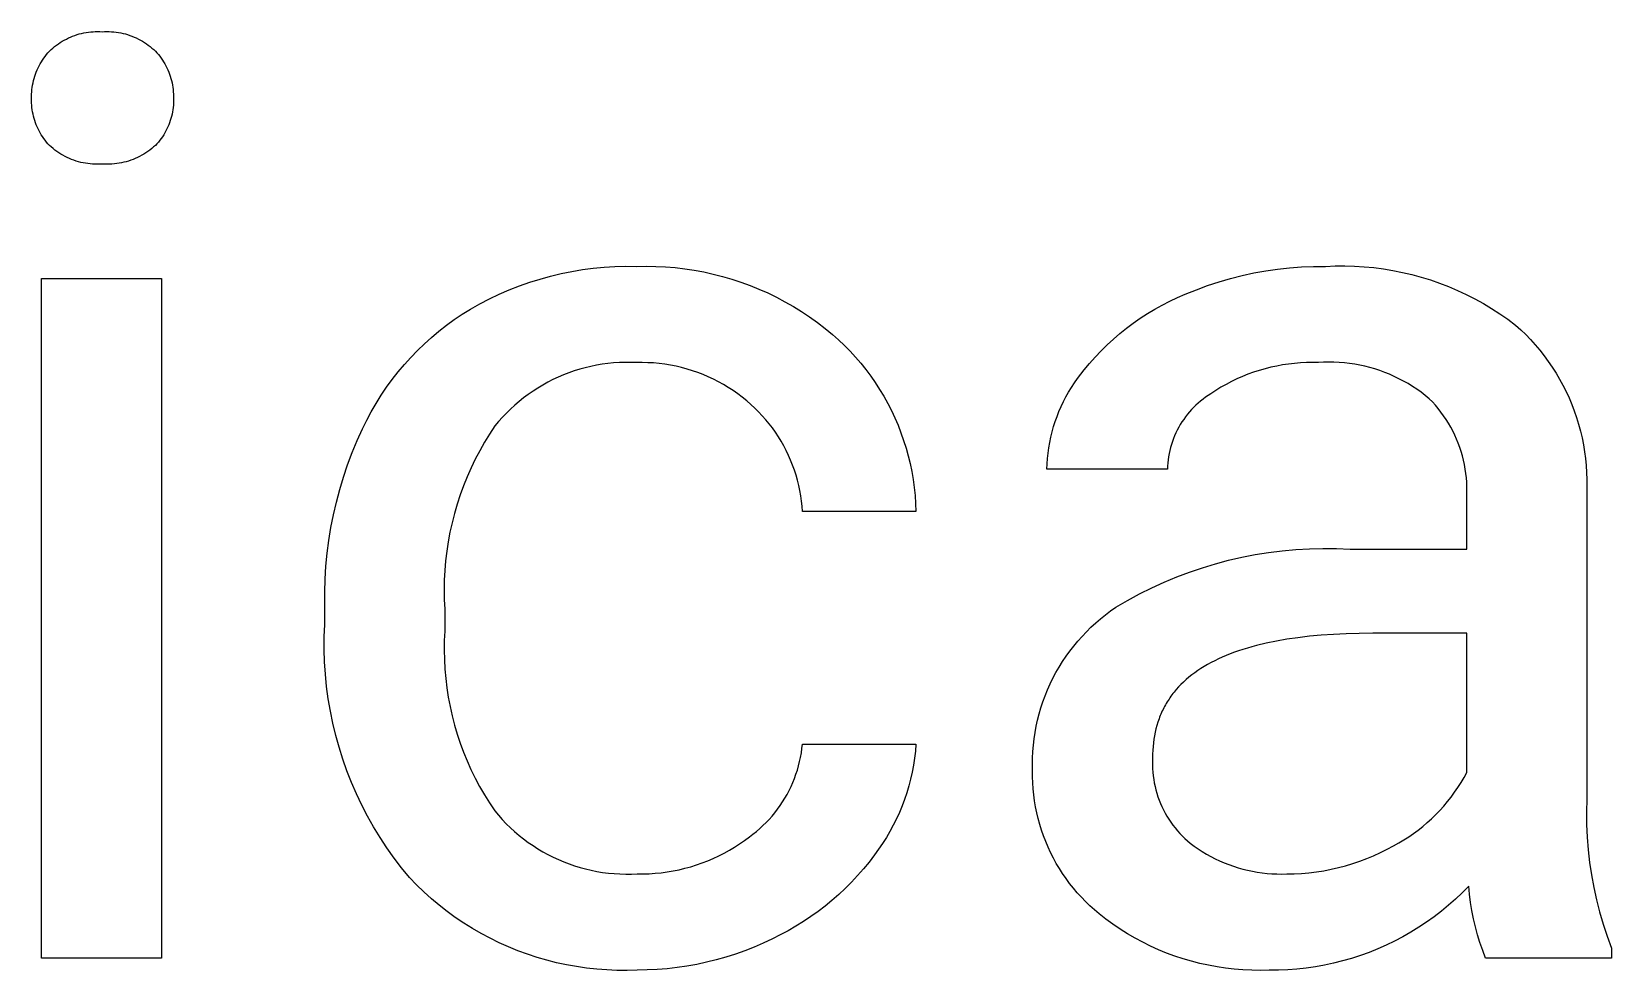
# Model space of a CAD drawing. Header units: millimetres. Extents: x -1246 to 2331, y -493 to 2006.
# Drawn here: x 1200.4 to 1235.66, y -336.1 to -315.14 of the extents above; entities that cross this region are included whole.
import ezdxf

# ---------------------------------------------------------------- set-up
doc = ezdxf.new("R2010")
doc.units = ezdxf.units.MM
doc.header["$MEASUREMENT"] = 0
doc.layers.add('Domyslna', color=7, linetype='Continuous', true_color=0x000000)

msp = doc.modelspace()

# ---------------------------------------------------------------- linework, layer by layer
at = {"layer": 'Domyslna'}
for p, q in [((1201.417, -315.206), (1201.467, -315.192)), ((1201.467, -315.192), (1201.517, -315.179)), ((1201.517, -315.179), (1201.568, -315.168)), ((1201.568, -315.168), (1201.619, -315.159)), ((1201.619, -315.159), (1201.67, -315.151)), ((1201.67, -315.151), (1201.721, -315.145)), ((1201.721, -315.145), (1201.773, -315.141)), ((1201.773, -315.141), (1201.824, -315.139)), ((1201.824, -315.139), (1201.876, -315.138)), ((1201.876, -315.138), (1201.928, -315.139)), ((1201.928, -315.139), (1201.98, -315.142)), ((1201.98, -315.142), (1202.032, -315.139)), ((1202.032, -315.139), (1202.084, -315.138)), ((1202.084, -315.138), (1202.136, -315.139)), ((1202.136, -315.139), (1202.187, -315.141)), ((1202.187, -315.141), (1202.239, -315.146)), ((1202.239, -315.146), (1202.291, -315.152)), ((1202.291, -315.152), (1202.342, -315.159)), ((1202.342, -315.159), (1202.393, -315.169)), ((1202.393, -315.169), (1202.444, -315.18)), ((1202.444, -315.18), (1202.495, -315.192)), ((1202.495, -315.192), (1202.545, -315.207)), ((1200.801, -315.574), (1200.838, -315.539)), ((1200.838, -315.539), (1200.877, -315.505)), ((1200.877, -315.505), (1200.917, -315.472)), ((1200.917, -315.472), (1200.958, -315.44)), ((1200.958, -315.44), (1201, -315.41)), ((1201, -315.41), (1201.043, -315.381)), ((1201.043, -315.381), (1201.087, -315.354)), ((1201.087, -315.354), (1201.132, -315.328)), ((1201.132, -315.328), (1201.178, -315.304)), ((1201.178, -315.304), (1201.224, -315.281)), ((1201.224, -315.281), (1201.271, -315.26)), ((1201.271, -315.26), (1201.319, -315.24)), ((1201.319, -315.24), (1201.368, -315.223)), ((1201.368, -315.223), (1201.417, -315.206)), ((1202.545, -315.207), (1202.594, -315.223)), ((1202.594, -315.223), (1202.643, -315.241)), ((1202.643, -315.241), (1202.691, -315.26)), ((1202.691, -315.26), (1202.739, -315.281)), ((1202.739, -315.281), (1202.785, -315.304)), ((1202.785, -315.304), (1202.831, -315.328)), ((1202.831, -315.328), (1202.877, -315.354)), ((1202.877, -315.354), (1202.921, -315.381)), ((1202.921, -315.381), (1202.964, -315.41)), ((1202.964, -315.41), (1203.006, -315.44)), ((1203.006, -315.44), (1203.048, -315.472)), ((1203.048, -315.472), (1203.088, -315.505)), ((1203.088, -315.505), (1203.127, -315.539)), ((1203.127, -315.539), (1203.165, -315.574)), ((1200.57, -315.904), (1200.594, -315.86)), ((1200.594, -315.86), (1200.62, -315.816)), ((1200.62, -315.816), (1200.646, -315.774)), ((1200.646, -315.774), (1200.675, -315.732)), ((1200.675, -315.732), (1200.704, -315.691)), ((1200.704, -315.691), (1200.735, -315.651)), ((1200.735, -315.651), (1200.767, -315.612)), ((1200.767, -315.612), (1200.801, -315.574)), ((1203.165, -315.574), (1203.199, -315.612)), ((1203.199, -315.612), (1203.232, -315.651)), ((1203.232, -315.651), (1203.263, -315.69)), ((1203.263, -315.69), (1203.293, -315.731)), ((1203.293, -315.731), (1203.322, -315.773)), ((1203.322, -315.773), (1203.349, -315.815)), ((1203.349, -315.815), (1203.375, -315.859)), ((1203.375, -315.859), (1203.399, -315.903)), ((1200.435, -316.283), (1200.447, -316.234)), ((1200.447, -316.234), (1200.459, -316.185)), ((1200.459, -316.185), (1200.474, -316.137)), ((1200.474, -316.137), (1200.49, -316.089)), ((1200.49, -316.089), (1200.508, -316.042)), ((1200.508, -316.042), (1200.527, -315.995)), ((1200.527, -315.995), (1200.548, -315.95)), ((1200.548, -315.95), (1200.57, -315.904)), ((1203.399, -315.903), (1203.422, -315.948)), ((1203.422, -315.948), (1203.443, -315.994)), ((1203.443, -315.994), (1203.462, -316.041)), ((1203.462, -316.041), (1203.48, -316.088)), ((1203.48, -316.088), (1203.497, -316.136)), ((1203.497, -316.136), (1203.512, -316.184)), ((1203.512, -316.184), (1203.525, -316.233)), ((1203.525, -316.233), (1203.536, -316.283)), ((1200.403, -316.584), (1200.404, -316.533)), ((1200.403, -316.634), (1200.403, -316.584)), ((1200.404, -316.533), (1200.407, -316.483)), ((1200.407, -316.483), (1200.411, -316.433)), ((1200.411, -316.433), (1200.418, -316.383)), ((1200.418, -316.383), (1200.426, -316.333)), ((1200.426, -316.333), (1200.435, -316.283)), ((1203.536, -316.283), (1203.546, -316.332)), ((1203.546, -316.332), (1203.554, -316.382)), ((1203.554, -316.382), (1203.561, -316.432)), ((1203.561, -316.432), (1203.565, -316.483)), ((1203.565, -316.483), (1203.568, -316.533)), ((1203.568, -316.533), (1203.57, -316.584)), ((1203.57, -316.584), (1203.569, -316.634)), ((1200.403, -316.684), (1200.403, -316.634)), ((1200.404, -316.734), (1200.403, -316.684)), ((1200.406, -316.784), (1200.404, -316.734)), ((1200.411, -316.834), (1200.406, -316.784)), ((1200.417, -316.883), (1200.411, -316.834)), ((1200.425, -316.932), (1200.417, -316.883)), ((1200.434, -316.981), (1200.425, -316.932)), ((1203.547, -316.933), (1203.537, -316.982)), ((1203.555, -316.884), (1203.547, -316.933)), ((1203.561, -316.834), (1203.555, -316.884)), ((1203.566, -316.784), (1203.561, -316.834)), ((1203.569, -316.734), (1203.566, -316.784)), ((1203.569, -316.634), (1203.57, -316.684)), ((1203.57, -316.684), (1203.569, -316.734)), ((1200.445, -317.03), (1200.434, -316.981)), ((1200.458, -317.078), (1200.445, -317.03)), ((1200.473, -317.126), (1200.458, -317.078)), ((1200.489, -317.173), (1200.473, -317.126)), ((1200.507, -317.22), (1200.489, -317.173)), ((1200.526, -317.266), (1200.507, -317.22)), ((1200.547, -317.311), (1200.526, -317.266)), ((1203.444, -317.267), (1203.423, -317.312)), ((1203.463, -317.221), (1203.444, -317.267)), ((1203.481, -317.174), (1203.463, -317.221)), ((1203.498, -317.127), (1203.481, -317.174)), ((1203.513, -317.079), (1203.498, -317.127)), ((1203.526, -317.031), (1203.513, -317.079)), ((1203.537, -316.982), (1203.526, -317.031)), ((1200.569, -317.356), (1200.547, -317.311)), ((1200.593, -317.399), (1200.569, -317.356)), ((1200.619, -317.442), (1200.593, -317.399)), ((1200.646, -317.484), (1200.619, -317.442)), ((1200.674, -317.525), (1200.646, -317.484)), ((1200.704, -317.566), (1200.674, -317.525)), ((1200.735, -317.605), (1200.704, -317.566)), ((1200.767, -317.643), (1200.735, -317.605)), ((1200.801, -317.679), (1200.767, -317.643)), ((1203.199, -317.643), (1203.165, -317.679)), ((1203.232, -317.605), (1203.199, -317.643)), ((1203.263, -317.566), (1203.232, -317.605)), ((1203.294, -317.526), (1203.263, -317.566)), ((1203.322, -317.485), (1203.294, -317.526)), ((1203.35, -317.443), (1203.322, -317.485)), ((1203.375, -317.4), (1203.35, -317.443)), ((1203.4, -317.357), (1203.375, -317.4)), ((1203.423, -317.312), (1203.4, -317.357)), ((1200.841, -317.715), (1200.801, -317.679)), ((1200.881, -317.75), (1200.841, -317.715)), ((1200.924, -317.783), (1200.881, -317.75)), ((1200.967, -317.815), (1200.924, -317.783)), ((1201.011, -317.845), (1200.967, -317.815)), ((1201.056, -317.874), (1201.011, -317.845)), ((1201.103, -317.901), (1201.056, -317.874)), ((1201.15, -317.927), (1201.103, -317.901)), ((1201.198, -317.951), (1201.15, -317.927)), ((1201.247, -317.973), (1201.198, -317.951)), ((1201.296, -317.993), (1201.247, -317.973)), ((1201.346, -318.012), (1201.296, -317.993)), ((1201.397, -318.029), (1201.346, -318.012)), ((1202.616, -318.011), (1202.565, -318.028)), ((1202.666, -317.993), (1202.616, -318.011)), ((1202.716, -317.972), (1202.666, -317.993)), ((1202.765, -317.95), (1202.716, -317.972)), ((1202.813, -317.926), (1202.765, -317.95)), ((1202.861, -317.901), (1202.813, -317.926)), ((1202.907, -317.874), (1202.861, -317.901)), ((1202.953, -317.845), (1202.907, -317.874)), ((1202.998, -317.815), (1202.953, -317.845)), ((1203.041, -317.783), (1202.998, -317.815)), ((1203.084, -317.75), (1203.041, -317.783)), ((1203.125, -317.715), (1203.084, -317.75)), ((1203.165, -317.679), (1203.125, -317.715)), ((1201.449, -318.044), (1201.397, -318.029)), ((1201.501, -318.058), (1201.449, -318.044)), ((1201.553, -318.069), (1201.501, -318.058)), ((1201.606, -318.079), (1201.553, -318.069)), ((1201.659, -318.087), (1201.606, -318.079)), ((1201.712, -318.094), (1201.659, -318.087)), ((1201.765, -318.098), (1201.712, -318.094)), ((1201.819, -318.1), (1201.765, -318.098)), ((1201.872, -318.101), (1201.819, -318.1)), ((1201.926, -318.1), (1201.872, -318.101)), ((1201.98, -318.097), (1201.926, -318.1)), ((1202.033, -318.1), (1201.98, -318.097)), ((1202.087, -318.101), (1202.033, -318.1)), ((1202.141, -318.1), (1202.087, -318.101)), ((1202.195, -318.098), (1202.141, -318.1)), ((1202.249, -318.093), (1202.195, -318.098)), ((1202.302, -318.087), (1202.249, -318.093)), ((1202.355, -318.079), (1202.302, -318.087)), ((1202.408, -318.069), (1202.355, -318.079)), ((1202.461, -318.057), (1202.408, -318.069)), ((1202.513, -318.044), (1202.461, -318.057)), ((1202.565, -318.028), (1202.513, -318.044)), ((1212.456, -320.494), (1212.695, -320.454)), ((1212.695, -320.454), (1212.936, -320.423)), ((1212.936, -320.423), (1213.177, -320.399)), ((1213.177, -320.399), (1213.419, -320.385)), ((1213.419, -320.385), (1213.661, -320.378)), ((1213.661, -320.378), (1213.904, -320.38)), ((1213.904, -320.38), (1214.119, -320.376)), ((1214.119, -320.376), (1214.334, -320.38)), ((1214.334, -320.38), (1214.55, -320.39)), ((1214.55, -320.39), (1214.764, -320.408)), ((1214.764, -320.408), (1214.978, -320.433)), ((1214.978, -320.433), (1215.191, -320.465)), ((1215.191, -320.465), (1215.403, -320.505)), ((1227.681, -320.528), (1227.945, -320.48)), ((1227.945, -320.48), (1228.21, -320.442)), ((1228.21, -320.442), (1228.476, -320.413)), ((1228.476, -320.413), (1228.744, -320.393)), ((1228.744, -320.393), (1229.011, -320.382)), ((1229.011, -320.382), (1229.279, -320.38)), ((1229.279, -320.38), (1229.495, -320.371)), ((1229.495, -320.371), (1229.711, -320.37)), ((1229.711, -320.37), (1229.927, -320.375)), ((1229.927, -320.375), (1230.142, -320.388)), ((1230.142, -320.388), (1230.357, -320.409)), ((1230.357, -320.409), (1230.571, -320.437)), ((1230.571, -320.437), (1230.784, -320.472)), ((1230.784, -320.472), (1230.995, -320.514)), ((1200.62, -335.826), (1200.62, -320.649)), ((1200.62, -320.649), (1203.298, -320.649)), ((1203.298, -320.649), (1203.298, -335.826)), ((1211.063, -320.904), (1211.289, -320.815)), ((1211.289, -320.815), (1211.518, -320.735)), ((1211.518, -320.735), (1211.749, -320.663)), ((1211.749, -320.663), (1211.983, -320.598)), ((1211.983, -320.598), (1212.218, -320.542)), ((1212.218, -320.542), (1212.456, -320.494)), ((1215.403, -320.505), (1215.613, -320.551)), ((1215.613, -320.551), (1215.822, -320.605)), ((1215.822, -320.605), (1216.029, -320.665)), ((1216.029, -320.665), (1216.233, -320.733)), ((1216.233, -320.733), (1216.436, -320.807)), ((1216.436, -320.807), (1216.635, -320.888)), ((1226.396, -320.901), (1226.648, -320.809)), ((1226.648, -320.809), (1226.902, -320.725)), ((1226.902, -320.725), (1227.16, -320.651)), ((1227.16, -320.651), (1227.419, -320.585)), ((1227.419, -320.585), (1227.681, -320.528)), ((1230.995, -320.514), (1231.206, -320.563)), ((1231.206, -320.563), (1231.414, -320.62)), ((1231.414, -320.62), (1231.62, -320.684)), ((1231.62, -320.684), (1231.824, -320.755)), ((1231.824, -320.755), (1232.025, -320.832)), ((1232.025, -320.832), (1232.224, -320.917)), ((1210.406, -321.214), (1210.621, -321.103)), ((1210.621, -321.103), (1210.84, -321)), ((1210.84, -321), (1211.063, -320.904)), ((1216.635, -320.888), (1216.832, -320.975)), ((1216.832, -320.975), (1217.026, -321.07)), ((1217.026, -321.07), (1217.216, -321.17)), ((1217.216, -321.17), (1217.403, -321.277)), ((1225.633, -321.246), (1225.802, -321.159)), ((1225.802, -321.159), (1225.974, -321.078)), ((1225.974, -321.078), (1226.148, -321.002)), ((1226.148, -321.002), (1226.396, -320.901)), ((1232.224, -320.917), (1232.42, -321.008)), ((1232.42, -321.008), (1232.612, -321.106)), ((1232.612, -321.106), (1232.801, -321.21)), ((1209.835, -321.568), (1210.013, -321.448)), ((1210.013, -321.448), (1210.194, -321.333)), ((1210.194, -321.333), (1210.406, -321.214)), ((1217.403, -321.277), (1217.587, -321.39)), ((1217.587, -321.39), (1217.766, -321.51)), ((1217.766, -321.51), (1217.941, -321.635)), ((1225.145, -321.54), (1225.304, -321.436)), ((1225.304, -321.436), (1225.467, -321.338)), ((1225.467, -321.338), (1225.633, -321.246)), ((1232.801, -321.21), (1232.986, -321.321)), ((1232.986, -321.321), (1233.167, -321.438)), ((1233.167, -321.438), (1233.345, -321.562)), ((1209.329, -321.966), (1209.493, -321.828)), ((1209.493, -321.828), (1209.662, -321.695)), ((1209.662, -321.695), (1209.835, -321.568)), ((1217.941, -321.635), (1218.112, -321.766)), ((1218.112, -321.766), (1218.279, -321.903)), ((1224.545, -322.006), (1224.689, -321.882)), ((1224.689, -321.882), (1224.837, -321.763)), ((1224.837, -321.763), (1224.989, -321.649)), ((1224.989, -321.649), (1225.145, -321.54)), ((1233.345, -321.562), (1233.518, -321.691)), ((1233.518, -321.691), (1233.634, -321.796)), ((1233.634, -321.796), (1233.746, -321.905)), ((1209.015, -322.26), (1209.17, -322.11)), ((1209.17, -322.11), (1209.329, -321.966)), ((1218.279, -321.903), (1218.413, -322.022)), ((1218.413, -322.022), (1218.543, -322.147)), ((1218.543, -322.147), (1218.669, -322.275)), ((1224.27, -322.268), (1224.405, -322.134)), ((1224.405, -322.134), (1224.545, -322.006)), ((1233.746, -321.905), (1233.855, -322.017)), ((1233.855, -322.017), (1233.96, -322.134)), ((1233.96, -322.134), (1234.061, -322.253)), ((1208.584, -322.738), (1208.723, -322.574)), ((1208.723, -322.574), (1208.866, -322.414)), ((1208.866, -322.414), (1209.015, -322.26)), ((1213.009, -322.589), (1212.883, -322.614)), ((1213.136, -322.567), (1213.009, -322.589)), ((1213.263, -322.55), (1213.136, -322.567)), ((1213.391, -322.537), (1213.263, -322.55)), ((1213.519, -322.529), (1213.391, -322.537)), ((1213.647, -322.524), (1213.519, -322.529)), ((1213.775, -322.525), (1213.647, -322.524)), ((1213.904, -322.529), (1213.775, -322.525)), ((1214.03, -322.528), (1213.904, -322.529)), ((1214.157, -322.531), (1214.03, -322.528)), ((1214.283, -322.538), (1214.157, -322.531)), ((1214.409, -322.55), (1214.283, -322.538)), ((1214.535, -322.566), (1214.409, -322.55)), ((1214.66, -322.586), (1214.535, -322.566)), ((1214.784, -322.611), (1214.66, -322.586)), ((1218.669, -322.275), (1218.791, -322.408)), ((1218.791, -322.408), (1218.908, -322.545)), ((1218.908, -322.545), (1219.02, -322.685)), ((1223.891, -322.694), (1224.013, -322.548)), ((1224.013, -322.548), (1224.139, -322.405)), ((1224.139, -322.405), (1224.27, -322.268)), ((1228.321, -322.581), (1228.189, -322.606)), ((1228.453, -322.562), (1228.321, -322.581)), ((1228.586, -322.546), (1228.453, -322.562)), ((1228.719, -322.535), (1228.586, -322.546)), ((1228.853, -322.529), (1228.719, -322.535)), ((1228.987, -322.527), (1228.853, -322.529)), ((1229.121, -322.529), (1228.987, -322.527)), ((1229.236, -322.523), (1229.121, -322.529)), ((1229.352, -322.52), (1229.236, -322.523)), ((1229.468, -322.521), (1229.352, -322.52)), ((1229.584, -322.527), (1229.468, -322.521)), ((1229.7, -322.536), (1229.584, -322.527)), ((1229.815, -322.549), (1229.7, -322.536)), ((1229.93, -322.566), (1229.815, -322.549)), ((1230.044, -322.586), (1229.93, -322.566)), ((1230.157, -322.611), (1230.044, -322.586)), ((1234.061, -322.253), (1234.158, -322.376)), ((1234.158, -322.376), (1234.251, -322.503)), ((1234.251, -322.503), (1234.339, -322.632)), ((1208.325, -323.081), (1208.452, -322.907)), ((1208.452, -322.907), (1208.584, -322.738)), ((1212.037, -322.91), (1211.923, -322.968)), ((1212.153, -322.856), (1212.037, -322.91)), ((1212.272, -322.805), (1212.153, -322.856)), ((1212.391, -322.759), (1212.272, -322.805)), ((1212.512, -322.716), (1212.391, -322.759)), ((1212.635, -322.678), (1212.512, -322.716)), ((1212.759, -322.644), (1212.635, -322.678)), ((1212.883, -322.614), (1212.759, -322.644)), ((1214.907, -322.639), (1214.784, -322.611)), ((1215.03, -322.673), (1214.907, -322.639)), ((1215.151, -322.71), (1215.03, -322.673)), ((1215.27, -322.752), (1215.151, -322.71)), ((1215.388, -322.797), (1215.27, -322.752)), ((1215.505, -322.847), (1215.388, -322.797)), ((1215.619, -322.901), (1215.505, -322.847)), ((1215.732, -322.958), (1215.619, -322.901)), ((1219.02, -322.685), (1219.128, -322.829)), ((1219.128, -322.829), (1219.231, -322.977)), ((1223.674, -322.983), (1223.743, -322.884)), ((1223.743, -322.884), (1223.816, -322.788)), ((1223.816, -322.788), (1223.891, -322.694)), ((1227.301, -322.895), (1227.18, -322.953)), ((1227.423, -322.841), (1227.301, -322.895)), ((1227.547, -322.791), (1227.423, -322.841)), ((1227.673, -322.746), (1227.547, -322.791)), ((1227.8, -322.704), (1227.673, -322.746)), ((1227.929, -322.667), (1227.8, -322.704)), ((1228.059, -322.634), (1227.929, -322.667)), ((1228.189, -322.606), (1228.059, -322.634)), ((1230.269, -322.639), (1230.157, -322.611)), ((1230.381, -322.672), (1230.269, -322.639)), ((1230.491, -322.708), (1230.381, -322.672)), ((1230.6, -322.747), (1230.491, -322.708)), ((1230.708, -322.79), (1230.6, -322.747)), ((1230.814, -322.837), (1230.708, -322.79)), ((1230.918, -322.888), (1230.814, -322.837)), ((1231.021, -322.942), (1230.918, -322.888)), ((1231.122, -322.999), (1231.021, -322.942)), ((1234.339, -322.632), (1234.423, -322.764)), ((1234.423, -322.764), (1234.503, -322.899)), ((1234.503, -322.899), (1234.578, -323.036)), ((1208.091, -323.44), (1208.205, -323.259)), ((1208.205, -323.259), (1208.325, -323.081)), ((1211.487, -323.239), (1211.384, -323.316)), ((1211.593, -323.166), (1211.487, -323.239)), ((1211.7, -323.097), (1211.593, -323.166)), ((1211.811, -323.031), (1211.7, -323.097)), ((1211.923, -322.968), (1211.811, -323.031)), ((1215.843, -323.02), (1215.732, -322.958)), ((1215.951, -323.085), (1215.843, -323.02)), ((1216.058, -323.154), (1215.951, -323.085)), ((1216.161, -323.226), (1216.058, -323.154)), ((1216.263, -323.303), (1216.161, -323.226)), ((1219.231, -322.977), (1219.328, -323.128)), ((1219.328, -323.128), (1219.421, -323.282)), ((1219.421, -323.282), (1219.508, -323.44)), ((1223.431, -323.399), (1223.486, -323.292)), ((1223.486, -323.292), (1223.545, -323.187)), ((1223.545, -323.187), (1223.608, -323.083)), ((1223.608, -323.083), (1223.674, -322.983)), ((1226.661, -323.262), (1226.603, -323.302)), ((1226.72, -323.225), (1226.661, -323.262)), ((1226.831, -323.151), (1226.72, -323.225)), ((1226.945, -323.081), (1226.831, -323.151)), ((1227.062, -323.015), (1226.945, -323.081)), ((1227.18, -322.953), (1227.062, -323.015)), ((1231.22, -323.06), (1231.122, -322.999)), ((1231.317, -323.124), (1231.22, -323.06)), ((1231.412, -323.191), (1231.317, -323.124)), ((1231.504, -323.261), (1231.412, -323.191)), ((1231.593, -323.335), (1231.504, -323.261)), ((1234.578, -323.036), (1234.648, -323.176)), ((1234.648, -323.176), (1234.714, -323.318)), ((1207.881, -323.815), (1207.982, -323.626)), ((1207.982, -323.626), (1208.091, -323.44)), ((1211.092, -323.566), (1211, -323.656)), ((1211.186, -323.48), (1211.092, -323.566)), ((1211.284, -323.396), (1211.186, -323.48)), ((1211.384, -323.316), (1211.284, -323.396)), ((1216.361, -323.382), (1216.263, -323.303)), ((1216.457, -323.465), (1216.361, -323.382)), ((1216.544, -323.546), (1216.457, -323.465)), ((1216.628, -323.629), (1216.544, -323.546)), ((1216.709, -323.715), (1216.628, -323.629)), ((1219.508, -323.44), (1219.59, -323.6)), ((1219.59, -323.6), (1219.667, -323.763)), ((1223.287, -323.731), (1223.331, -323.618)), ((1223.331, -323.618), (1223.379, -323.508)), ((1223.379, -323.508), (1223.431, -323.399)), ((1226.243, -323.631), (1226.198, -323.684)), ((1226.289, -323.578), (1226.243, -323.631)), ((1226.337, -323.528), (1226.289, -323.578)), ((1226.387, -323.479), (1226.337, -323.528)), ((1226.439, -323.432), (1226.387, -323.479)), ((1226.492, -323.387), (1226.439, -323.432)), ((1226.547, -323.343), (1226.492, -323.387)), ((1226.603, -323.302), (1226.547, -323.343)), ((1231.663, -323.407), (1231.593, -323.335)), ((1231.73, -323.48), (1231.663, -323.407)), ((1231.794, -323.557), (1231.73, -323.48)), ((1231.855, -323.635), (1231.794, -323.557)), ((1231.914, -323.715), (1231.855, -323.635)), ((1234.714, -323.318), (1234.774, -323.463)), ((1234.774, -323.463), (1234.83, -323.609)), ((1234.83, -323.609), (1234.881, -323.757)), ((1207.786, -324.008), (1207.881, -323.815)), ((1210.744, -323.944), (1210.625, -324.124)), ((1210.826, -323.845), (1210.744, -323.944)), ((1210.912, -323.749), (1210.826, -323.845)), ((1211, -323.656), (1210.912, -323.749)), ((1216.787, -323.804), (1216.709, -323.715)), ((1216.862, -323.895), (1216.787, -323.804)), ((1216.934, -323.989), (1216.862, -323.895)), ((1217.002, -324.086), (1216.934, -323.989)), ((1219.667, -323.763), (1219.738, -323.928)), ((1219.738, -323.928), (1219.803, -324.096)), ((1223.177, -324.075), (1223.21, -323.959)), ((1223.21, -323.959), (1223.247, -323.844)), ((1223.247, -323.844), (1223.287, -323.731)), ((1226.003, -323.974), (1225.971, -324.036)), ((1226.038, -323.913), (1226.003, -323.974)), ((1226.075, -323.854), (1226.038, -323.913)), ((1226.114, -323.796), (1226.075, -323.854)), ((1226.155, -323.739), (1226.114, -323.796)), ((1226.198, -323.684), (1226.155, -323.739)), ((1231.97, -323.798), (1231.914, -323.715)), ((1232.023, -323.882), (1231.97, -323.798)), ((1232.073, -323.968), (1232.023, -323.882)), ((1232.12, -324.056), (1232.073, -323.968)), ((1234.881, -323.757), (1234.927, -323.907)), ((1234.927, -323.907), (1234.968, -324.058)), ((1207.556, -324.54), (1207.667, -324.272)), ((1207.667, -324.272), (1207.786, -324.008)), ((1210.512, -324.308), (1210.404, -324.496)), ((1210.625, -324.124), (1210.512, -324.308)), ((1217.068, -324.184), (1217.002, -324.086)), ((1217.129, -324.285), (1217.068, -324.184)), ((1217.188, -324.388), (1217.129, -324.285)), ((1219.803, -324.096), (1219.863, -324.265)), ((1219.863, -324.265), (1219.917, -324.437)), ((1223.103, -324.429), (1223.124, -324.31)), ((1223.124, -324.31), (1223.149, -324.192)), ((1223.149, -324.192), (1223.177, -324.075)), ((1225.84, -324.359), (1225.82, -324.426)), ((1225.862, -324.293), (1225.84, -324.359)), ((1225.885, -324.227), (1225.862, -324.293)), ((1225.912, -324.162), (1225.885, -324.227)), ((1225.94, -324.098), (1225.912, -324.162)), ((1225.971, -324.036), (1225.94, -324.098)), ((1232.164, -324.146), (1232.12, -324.056)), ((1232.205, -324.237), (1232.164, -324.146)), ((1232.242, -324.329), (1232.205, -324.237)), ((1232.277, -324.422), (1232.242, -324.329)), ((1234.968, -324.058), (1235.004, -324.21)), ((1235.004, -324.21), (1235.035, -324.364)), ((1207.455, -324.812), (1207.556, -324.54)), ((1210.304, -324.687), (1210.21, -324.881)), ((1210.404, -324.496), (1210.304, -324.687)), ((1217.243, -324.493), (1217.188, -324.388)), ((1217.294, -324.6), (1217.243, -324.493)), ((1217.342, -324.708), (1217.294, -324.6)), ((1217.385, -324.818), (1217.342, -324.708)), ((1219.917, -324.437), (1219.966, -324.61)), ((1219.966, -324.61), (1220.008, -324.785)), ((1223.065, -324.788), (1223.074, -324.668)), ((1223.074, -324.668), (1223.086, -324.548)), ((1223.086, -324.548), (1223.103, -324.429)), ((1225.766, -324.7), (1225.759, -324.769)), ((1225.776, -324.631), (1225.766, -324.7)), ((1225.789, -324.562), (1225.776, -324.631)), ((1225.803, -324.494), (1225.789, -324.562)), ((1225.82, -324.426), (1225.803, -324.494)), ((1232.308, -324.517), (1232.277, -324.422)), ((1232.335, -324.613), (1232.308, -324.517)), ((1232.36, -324.709), (1232.335, -324.613)), ((1232.381, -324.807), (1232.36, -324.709)), ((1235.035, -324.364), (1235.06, -324.519)), ((1235.06, -324.519), (1235.08, -324.674)), ((1235.08, -324.674), (1235.096, -324.83)), ((1207.363, -325.087), (1207.455, -324.812)), ((1210.21, -324.881), (1210.122, -325.079)), ((1217.426, -324.929), (1217.385, -324.818)), ((1217.462, -325.042), (1217.426, -324.929)), ((1217.494, -325.156), (1217.462, -325.042)), ((1220.008, -324.785), (1220.045, -324.961)), ((1220.045, -324.961), (1220.075, -325.139)), ((1223.06, -324.909), (1223.065, -324.788)), ((1225.75, -324.909), (1223.06, -324.909)), ((1225.753, -324.839), (1225.75, -324.909)), ((1225.759, -324.769), (1225.753, -324.839)), ((1232.399, -324.905), (1232.381, -324.807)), ((1232.413, -325.003), (1232.399, -324.905)), ((1232.424, -325.103), (1232.413, -325.003)), ((1235.096, -324.83), (1235.105, -324.986)), ((1235.105, -324.986), (1235.11, -325.143)), ((1207.205, -325.645), (1207.279, -325.364)), ((1207.279, -325.364), (1207.363, -325.087)), ((1210.041, -325.279), (1209.966, -325.482)), ((1210.122, -325.079), (1210.041, -325.279)), ((1217.523, -325.27), (1217.494, -325.156)), ((1217.548, -325.386), (1217.523, -325.27)), ((1217.568, -325.503), (1217.548, -325.386)), ((1220.075, -325.139), (1220.1, -325.317)), ((1220.1, -325.317), (1220.118, -325.496)), ((1232.431, -325.202), (1232.424, -325.103)), ((1232.435, -325.301), (1232.431, -325.202)), ((1232.432, -325.501), (1232.435, -325.401)), ((1232.435, -325.401), (1232.435, -325.301)), ((1235.11, -325.143), (1235.109, -325.299)), ((1235.109, -325.299), (1235.109, -332.279)), ((1207.14, -325.927), (1207.205, -325.645)), ((1209.899, -325.688), (1209.838, -325.895)), ((1209.966, -325.482), (1209.899, -325.688)), ((1217.585, -325.62), (1217.568, -325.503)), ((1217.598, -325.737), (1217.585, -325.62)), ((1217.606, -325.855), (1217.598, -325.737)), ((1220.118, -325.496), (1220.131, -325.676)), ((1220.131, -325.676), (1220.138, -325.855)), ((1232.432, -326.693), (1232.432, -325.501)), ((1207.084, -326.212), (1207.14, -325.927)), ((1209.785, -326.104), (1209.738, -326.316)), ((1209.838, -325.895), (1209.785, -326.104)), ((1220.138, -325.855), (1217.606, -325.855)), ((1207.037, -326.498), (1207.084, -326.212)), ((1209.738, -326.316), (1209.699, -326.528)), ((1206.972, -327.074), (1207, -326.786)), ((1207, -326.786), (1207.037, -326.498)), ((1209.666, -326.742), (1209.641, -326.956)), ((1209.699, -326.528), (1209.666, -326.742)), ((1227.412, -326.875), (1227.71, -326.817)), ((1227.71, -326.817), (1228.01, -326.769)), ((1228.01, -326.769), (1228.312, -326.73)), ((1228.312, -326.73), (1228.614, -326.702)), ((1228.614, -326.702), (1228.918, -326.685)), ((1228.918, -326.685), (1229.221, -326.677)), ((1229.221, -326.677), (1229.525, -326.68)), ((1229.525, -326.68), (1229.829, -326.693)), ((1229.829, -326.693), (1232.432, -326.693)), ((1206.954, -327.364), (1206.972, -327.074)), ((1209.623, -327.172), (1209.612, -327.388)), ((1209.641, -326.956), (1209.623, -327.172)), ((1226.243, -327.208), (1226.531, -327.11)), ((1226.531, -327.11), (1226.822, -327.022)), ((1226.822, -327.022), (1227.116, -326.944)), ((1227.116, -326.944), (1227.412, -326.875)), ((1206.945, -327.653), (1206.954, -327.364)), ((1209.612, -327.388), (1209.608, -327.604)), ((1225.402, -327.559), (1225.679, -327.432)), ((1225.679, -327.432), (1225.959, -327.315)), ((1225.959, -327.315), (1226.243, -327.208)), ((1206.946, -327.943), (1206.945, -327.653)), ((1209.608, -327.604), (1209.612, -327.82)), ((1209.612, -327.82), (1209.623, -328.036)), ((1224.601, -327.993), (1224.863, -327.839)), ((1224.863, -327.839), (1225.13, -327.694)), ((1225.13, -327.694), (1225.402, -327.559)), ((1206.946, -328.378), (1206.946, -327.943)), ((1209.623, -328.036), (1209.623, -328.523)), ((1224.258, -328.249), (1224.37, -328.16)), ((1224.37, -328.16), (1224.484, -328.074)), ((1224.484, -328.074), (1224.601, -327.993)), ((1206.935, -328.655), (1206.946, -328.378)), ((1209.623, -328.523), (1209.613, -328.735)), ((1223.845, -328.642), (1223.944, -328.538)), ((1223.944, -328.538), (1224.045, -328.438)), ((1224.045, -328.438), (1224.15, -328.342)), ((1224.15, -328.342), (1224.258, -328.249)), ((1229.74, -328.584), (1229.457, -328.597)), ((1230.033, -328.576), (1229.74, -328.584)), ((1230.335, -328.573), (1230.033, -328.576)), ((1232.432, -328.573), (1230.335, -328.573)), ((1232.432, -331.679), (1232.432, -328.573)), ((1206.934, -328.932), (1206.935, -328.655)), ((1206.942, -329.21), (1206.934, -328.932)), ((1209.613, -328.735), (1209.61, -328.947)), ((1223.573, -328.971), (1223.66, -328.858)), ((1223.66, -328.858), (1223.751, -328.748)), ((1223.751, -328.748), (1223.845, -328.642)), ((1227.436, -328.933), (1227.339, -328.965)), ((1227.536, -328.902), (1227.436, -328.933)), ((1227.638, -328.873), (1227.536, -328.902)), ((1227.742, -328.845), (1227.638, -328.873)), ((1227.958, -328.793), (1227.742, -328.845)), ((1228.184, -328.747), (1227.958, -328.793)), ((1228.419, -328.706), (1228.184, -328.747)), ((1228.664, -328.671), (1228.419, -328.706)), ((1228.919, -328.641), (1228.664, -328.671)), ((1229.183, -328.616), (1228.919, -328.641)), ((1229.457, -328.597), (1229.183, -328.616)), ((1206.96, -329.486), (1206.942, -329.21)), ((1209.61, -328.947), (1209.614, -329.159)), ((1209.614, -329.159), (1209.625, -329.371)), ((1223.335, -329.327), (1223.41, -329.205)), ((1223.41, -329.205), (1223.489, -329.087)), ((1223.489, -329.087), (1223.573, -328.971)), ((1226.647, -329.269), (1226.572, -329.313)), ((1226.725, -329.226), (1226.647, -329.269)), ((1226.806, -329.185), (1226.725, -329.226)), ((1226.889, -329.145), (1226.806, -329.185)), ((1226.974, -329.106), (1226.889, -329.145)), ((1227.061, -329.069), (1226.974, -329.106)), ((1227.152, -329.033), (1227.061, -329.069)), ((1227.244, -328.998), (1227.152, -329.033)), ((1227.339, -328.965), (1227.244, -328.998)), ((1206.987, -329.762), (1206.96, -329.486)), ((1209.625, -329.371), (1209.644, -329.582)), ((1209.644, -329.582), (1209.669, -329.793)), ((1223.134, -329.704), (1223.197, -329.576)), ((1223.197, -329.576), (1223.264, -329.45)), ((1223.264, -329.45), (1223.335, -329.327)), ((1226.168, -329.607), (1226.109, -329.661)), ((1226.23, -329.555), (1226.168, -329.607)), ((1226.293, -329.504), (1226.23, -329.555)), ((1226.359, -329.454), (1226.293, -329.504)), ((1226.428, -329.406), (1226.359, -329.454)), ((1226.498, -329.359), (1226.428, -329.406)), ((1226.572, -329.313), (1226.498, -329.359)), ((1207.024, -330.037), (1206.987, -329.762)), ((1209.669, -329.793), (1209.701, -330.003)), ((1222.973, -330.101), (1223.023, -329.967)), ((1223.023, -329.967), (1223.076, -329.835)), ((1223.076, -329.835), (1223.134, -329.704)), ((1225.829, -329.98), (1225.807, -330.012)), ((1225.851, -329.95), (1225.829, -329.98)), ((1225.874, -329.919), (1225.851, -329.95)), ((1225.898, -329.889), (1225.874, -329.919)), ((1225.922, -329.859), (1225.898, -329.889)), ((1225.947, -329.83), (1225.922, -329.859)), ((1225.999, -329.772), (1225.947, -329.83)), ((1226.053, -329.716), (1225.999, -329.772)), ((1226.109, -329.661), (1226.053, -329.716)), ((1207.07, -330.311), (1207.024, -330.037)), ((1207.126, -330.582), (1207.07, -330.311)), ((1209.701, -330.003), (1209.741, -330.211)), ((1209.741, -330.211), (1209.787, -330.419)), ((1222.889, -330.373), (1222.929, -330.236)), ((1222.929, -330.236), (1222.973, -330.101)), ((1225.621, -330.341), (1225.606, -330.376)), ((1225.637, -330.307), (1225.621, -330.341)), ((1225.653, -330.273), (1225.637, -330.307)), ((1225.67, -330.239), (1225.653, -330.273)), ((1225.688, -330.205), (1225.67, -330.239)), ((1225.706, -330.172), (1225.688, -330.205)), ((1225.725, -330.139), (1225.706, -330.172)), ((1225.745, -330.107), (1225.725, -330.139)), ((1225.765, -330.075), (1225.745, -330.107)), ((1225.786, -330.043), (1225.765, -330.075)), ((1225.807, -330.012), (1225.786, -330.043)), ((1207.191, -330.852), (1207.126, -330.582)), ((1209.787, -330.419), (1209.841, -330.624)), ((1209.841, -330.624), (1209.901, -330.827)), ((1222.797, -330.791), (1222.823, -330.65)), ((1222.823, -330.65), (1222.854, -330.511)), ((1222.854, -330.511), (1222.889, -330.373)), ((1225.495, -330.705), (1225.477, -330.782)), ((1225.515, -330.63), (1225.495, -330.705)), ((1225.538, -330.556), (1225.515, -330.63)), ((1225.55, -330.519), (1225.538, -330.556)), ((1225.563, -330.483), (1225.55, -330.519)), ((1225.577, -330.447), (1225.563, -330.483)), ((1225.591, -330.411), (1225.577, -330.447)), ((1225.606, -330.376), (1225.591, -330.411)), ((1207.265, -331.119), (1207.191, -330.852)), ((1209.901, -330.827), (1209.968, -331.029)), ((1209.968, -331.029), (1210.041, -331.228)), ((1217.595, -331.149), (1217.606, -331.051)), ((1217.606, -331.051), (1220.138, -331.051)), ((1220.138, -331.051), (1220.125, -331.208)), ((1222.76, -331.073), (1222.776, -330.932)), ((1222.776, -330.932), (1222.797, -330.791)), ((1225.437, -331.021), (1225.429, -331.103)), ((1225.448, -330.94), (1225.437, -331.021)), ((1225.461, -330.86), (1225.448, -330.94)), ((1225.477, -330.782), (1225.461, -330.86)), ((1207.349, -331.384), (1207.265, -331.119)), ((1207.441, -331.645), (1207.349, -331.384)), ((1210.041, -331.228), (1210.122, -331.424)), ((1217.543, -331.439), (1217.564, -331.343)), ((1217.564, -331.343), (1217.581, -331.246)), ((1217.581, -331.246), (1217.595, -331.149)), ((1220.106, -331.365), (1220.082, -331.52)), ((1220.125, -331.208), (1220.106, -331.365)), ((1222.74, -331.501), (1222.742, -331.358)), ((1222.742, -331.358), (1222.748, -331.216)), ((1222.748, -331.216), (1222.76, -331.073)), ((1225.418, -331.358), (1225.415, -331.438)), ((1225.419, -331.271), (1225.418, -331.358)), ((1225.423, -331.186), (1225.419, -331.271)), ((1225.429, -331.103), (1225.423, -331.186)), ((1207.542, -331.904), (1207.441, -331.645)), ((1210.122, -331.424), (1210.208, -331.618)), ((1210.208, -331.618), (1210.302, -331.809)), ((1217.428, -331.815), (1217.461, -331.722)), ((1217.461, -331.722), (1217.492, -331.629)), ((1217.492, -331.629), (1217.519, -331.534)), ((1217.519, -331.534), (1217.543, -331.439)), ((1220.053, -331.675), (1220.019, -331.829)), ((1220.082, -331.52), (1220.053, -331.675)), ((1222.743, -331.643), (1222.74, -331.501)), ((1222.743, -331.778), (1222.743, -331.643)), ((1225.415, -331.438), (1225.416, -331.517)), ((1225.416, -331.517), (1225.419, -331.597)), ((1225.419, -331.597), (1225.424, -331.677)), ((1225.424, -331.677), (1225.433, -331.756)), ((1225.433, -331.756), (1225.444, -331.835)), ((1232.37, -331.793), (1232.432, -331.679)), ((1207.653, -332.158), (1207.542, -331.904)), ((1210.302, -331.809), (1210.401, -331.996)), ((1210.401, -331.996), (1210.507, -332.18)), ((1217.262, -332.171), (1217.308, -332.084)), ((1217.308, -332.084), (1217.351, -331.995)), ((1217.351, -331.995), (1217.391, -331.906)), ((1217.391, -331.906), (1217.428, -331.815)), ((1219.979, -331.981), (1219.934, -332.132)), ((1220.019, -331.829), (1219.979, -331.981)), ((1222.747, -331.913), (1222.743, -331.778)), ((1222.755, -332.048), (1222.747, -331.913)), ((1222.769, -332.182), (1222.755, -332.048)), ((1225.444, -331.835), (1225.458, -331.914)), ((1225.458, -331.914), (1225.474, -331.992)), ((1225.474, -331.992), (1225.493, -332.069)), ((1225.493, -332.069), (1225.515, -332.146)), ((1232.16, -332.124), (1232.234, -332.016)), ((1232.234, -332.016), (1232.304, -331.906)), ((1232.304, -331.906), (1232.37, -331.793)), ((1207.772, -332.409), (1207.653, -332.158)), ((1207.899, -332.655), (1207.772, -332.409)), ((1210.507, -332.18), (1210.619, -332.361)), ((1210.619, -332.361), (1210.737, -332.537)), ((1217.049, -332.501), (1217.107, -332.421)), ((1217.107, -332.421), (1217.161, -332.34)), ((1217.161, -332.34), (1217.213, -332.256)), ((1217.213, -332.256), (1217.262, -332.171)), ((1219.829, -332.429), (1219.768, -332.575)), ((1219.884, -332.282), (1219.829, -332.429)), ((1219.934, -332.132), (1219.884, -332.282)), ((1222.786, -332.316), (1222.769, -332.182)), ((1222.809, -332.449), (1222.786, -332.316)), ((1222.835, -332.581), (1222.809, -332.449)), ((1225.515, -332.146), (1225.54, -332.222)), ((1225.54, -332.222), (1225.567, -332.297)), ((1225.567, -332.297), (1225.597, -332.371)), ((1225.597, -332.371), (1225.629, -332.444)), ((1225.629, -332.444), (1225.664, -332.516)), ((1231.831, -332.528), (1231.918, -332.431)), ((1231.918, -332.431), (1232.002, -332.332)), ((1232.002, -332.332), (1232.083, -332.229)), ((1232.083, -332.229), (1232.16, -332.124)), ((1235.109, -332.279), (1235.103, -332.561)), ((1208.035, -332.897), (1207.899, -332.655)), ((1210.737, -332.537), (1210.819, -332.636)), ((1210.819, -332.636), (1210.906, -332.732)), ((1210.906, -332.732), (1210.995, -332.825)), ((1216.724, -332.868), (1216.794, -332.799)), ((1216.794, -332.799), (1216.861, -332.728)), ((1216.861, -332.728), (1216.927, -332.655)), ((1216.927, -332.655), (1216.989, -332.579)), ((1216.989, -332.579), (1217.049, -332.501)), ((1219.703, -332.718), (1219.633, -332.859)), ((1219.768, -332.575), (1219.703, -332.718)), ((1222.866, -332.712), (1222.835, -332.581)), ((1222.902, -332.843), (1222.866, -332.712)), ((1225.664, -332.516), (1225.701, -332.587)), ((1225.701, -332.587), (1225.74, -332.656)), ((1225.74, -332.656), (1225.782, -332.724)), ((1225.782, -332.724), (1225.826, -332.791)), ((1225.826, -332.791), (1225.873, -332.856)), ((1231.45, -332.885), (1231.55, -332.801)), ((1231.55, -332.801), (1231.647, -332.713)), ((1231.647, -332.713), (1231.74, -332.622)), ((1231.74, -332.622), (1231.831, -332.528)), ((1235.103, -332.561), (1235.106, -332.844)), ((1208.179, -333.134), (1208.035, -332.897)), ((1208.331, -333.366), (1208.179, -333.134)), ((1210.995, -332.825), (1211.088, -332.915)), ((1211.088, -332.915), (1211.183, -333.002)), ((1211.183, -333.002), (1211.282, -333.085)), ((1211.282, -333.085), (1211.383, -333.165)), ((1211.383, -333.165), (1211.486, -333.242)), ((1216.313, -333.199), (1216.421, -333.118)), ((1216.421, -333.118), (1216.5, -333.06)), ((1216.5, -333.06), (1216.577, -332.998)), ((1216.577, -332.998), (1216.651, -332.935)), ((1216.651, -332.935), (1216.724, -332.868)), ((1219.478, -333.133), (1219.394, -333.266)), ((1219.558, -332.998), (1219.478, -333.133)), ((1219.633, -332.859), (1219.558, -332.998)), ((1222.942, -332.971), (1222.902, -332.843)), ((1222.986, -333.099), (1222.942, -332.971)), ((1223.034, -333.225), (1222.986, -333.099)), ((1225.873, -332.856), (1225.922, -332.919)), ((1225.922, -332.919), (1225.972, -332.981)), ((1225.972, -332.981), (1226.025, -333.04)), ((1226.025, -333.04), (1226.08, -333.098)), ((1226.08, -333.098), (1226.137, -333.154)), ((1226.137, -333.154), (1226.196, -333.208)), ((1231.025, -333.187), (1231.135, -333.117)), ((1231.135, -333.117), (1231.243, -333.043)), ((1231.243, -333.043), (1231.348, -332.966)), ((1231.348, -332.966), (1231.45, -332.885)), ((1235.106, -332.844), (1235.118, -333.126)), ((1235.118, -333.126), (1235.141, -333.408)), ((1208.491, -333.592), (1208.331, -333.366)), ((1211.486, -333.242), (1211.593, -333.315)), ((1211.593, -333.315), (1211.702, -333.385)), ((1211.702, -333.385), (1211.813, -333.45)), ((1211.813, -333.45), (1211.926, -333.512)), ((1211.926, -333.512), (1212.041, -333.57)), ((1215.738, -333.543), (1215.857, -333.482)), ((1215.857, -333.482), (1215.975, -333.417)), ((1215.975, -333.417), (1216.09, -333.348)), ((1216.09, -333.348), (1216.203, -333.275)), ((1216.203, -333.275), (1216.313, -333.199)), ((1219.212, -333.523), (1219.091, -333.681)), ((1219.305, -333.397), (1219.212, -333.523)), ((1219.394, -333.266), (1219.305, -333.397)), ((1223.087, -333.349), (1223.034, -333.225)), ((1223.144, -333.471), (1223.087, -333.349)), ((1223.205, -333.592), (1223.144, -333.471)), ((1226.196, -333.208), (1226.257, -333.26)), ((1226.257, -333.26), (1226.345, -333.326)), ((1226.345, -333.326), (1226.435, -333.389)), ((1226.435, -333.389), (1226.527, -333.448)), ((1226.527, -333.448), (1226.622, -333.505)), ((1226.622, -333.505), (1226.718, -333.558)), ((1230.352, -333.539), (1230.503, -333.47)), ((1230.503, -333.47), (1230.652, -333.395)), ((1230.652, -333.395), (1230.798, -333.316)), ((1230.798, -333.316), (1230.913, -333.253)), ((1230.913, -333.253), (1231.025, -333.187)), ((1235.141, -333.408), (1235.172, -333.689)), ((1208.659, -333.813), (1208.491, -333.592)), ((1208.834, -334.028), (1208.659, -333.813)), ((1212.041, -333.57), (1212.158, -333.625)), ((1212.158, -333.625), (1212.277, -333.675)), ((1212.277, -333.675), (1212.397, -333.721)), ((1212.397, -333.721), (1212.519, -333.763)), ((1212.519, -333.763), (1212.643, -333.801)), ((1212.643, -333.801), (1212.767, -333.835)), ((1212.767, -333.835), (1212.893, -333.864)), ((1212.893, -333.864), (1213.019, -333.89)), ((1214.72, -333.879), (1214.852, -333.852)), ((1214.852, -333.852), (1214.983, -333.821)), ((1214.983, -333.821), (1215.112, -333.785)), ((1215.112, -333.785), (1215.24, -333.745)), ((1215.24, -333.745), (1215.367, -333.701)), ((1215.367, -333.701), (1215.492, -333.652)), ((1215.492, -333.652), (1215.616, -333.6)), ((1215.616, -333.6), (1215.738, -333.543)), ((1218.966, -333.835), (1218.835, -333.984)), ((1219.091, -333.681), (1218.966, -333.835)), ((1223.27, -333.71), (1223.205, -333.592)), ((1223.339, -333.826), (1223.27, -333.71)), ((1223.411, -333.94), (1223.339, -333.826)), ((1226.718, -333.558), (1226.815, -333.609)), ((1226.815, -333.609), (1226.915, -333.656)), ((1226.915, -333.656), (1227.016, -333.699)), ((1227.016, -333.699), (1227.118, -333.739)), ((1227.118, -333.739), (1227.222, -333.776)), ((1227.222, -333.776), (1227.326, -333.81)), ((1227.326, -333.81), (1227.432, -333.839)), ((1227.432, -333.839), (1227.539, -333.866)), ((1227.539, -333.866), (1227.647, -333.888)), ((1229.076, -333.9), (1229.24, -333.874)), ((1229.24, -333.874), (1229.403, -333.843)), ((1229.403, -333.843), (1229.566, -333.806)), ((1229.566, -333.806), (1229.726, -333.764)), ((1229.726, -333.764), (1229.886, -333.716)), ((1229.886, -333.716), (1230.043, -333.662)), ((1230.043, -333.662), (1230.199, -333.604)), ((1230.199, -333.604), (1230.352, -333.539)), ((1235.172, -333.689), (1235.214, -333.968)), ((1208.992, -334.191), (1208.834, -334.028)), ((1209.155, -334.348), (1208.992, -334.191)), ((1213.019, -333.89), (1213.147, -333.911)), ((1213.147, -333.911), (1213.275, -333.927)), ((1213.275, -333.927), (1213.403, -333.939)), ((1213.403, -333.939), (1213.532, -333.947)), ((1213.532, -333.947), (1213.661, -333.951)), ((1213.661, -333.951), (1213.79, -333.95)), ((1213.79, -333.95), (1213.919, -333.945)), ((1213.919, -333.945), (1214.053, -333.946)), ((1214.053, -333.946), (1214.187, -333.941)), ((1214.187, -333.941), (1214.321, -333.932)), ((1214.321, -333.932), (1214.455, -333.919)), ((1214.455, -333.919), (1214.588, -333.901)), ((1214.588, -333.901), (1214.72, -333.879)), ((1218.699, -334.129), (1218.559, -334.27)), ((1218.835, -333.984), (1218.699, -334.129)), ((1223.488, -334.051), (1223.411, -333.94)), ((1223.568, -334.159), (1223.488, -334.051)), ((1223.652, -334.265), (1223.568, -334.159)), ((1227.647, -333.888), (1227.755, -333.907)), ((1227.755, -333.907), (1227.864, -333.923)), ((1227.864, -333.923), (1227.973, -333.935)), ((1227.973, -333.935), (1228.083, -333.943)), ((1228.083, -333.943), (1228.192, -333.947)), ((1228.192, -333.947), (1228.302, -333.948)), ((1228.302, -333.948), (1228.412, -333.945)), ((1228.412, -333.945), (1228.579, -333.943)), ((1228.579, -333.943), (1228.745, -333.934)), ((1228.745, -333.934), (1228.91, -333.92)), ((1228.91, -333.92), (1229.076, -333.9)), ((1232.476, -334.218), (1232.33, -334.365)), ((1232.493, -334.401), (1232.476, -334.218)), ((1235.214, -333.968), (1235.265, -334.246)), ((1209.324, -334.499), (1209.155, -334.348)), ((1209.497, -334.645), (1209.324, -334.499)), ((1218.265, -334.537), (1218.111, -334.663)), ((1218.414, -334.406), (1218.265, -334.537)), ((1218.559, -334.27), (1218.414, -334.406)), ((1223.739, -334.368), (1223.652, -334.265)), ((1223.83, -334.468), (1223.739, -334.368)), ((1223.924, -334.565), (1223.83, -334.468)), ((1224.021, -334.658), (1223.924, -334.565)), ((1232.18, -334.508), (1232.024, -334.645)), ((1232.33, -334.365), (1232.18, -334.508)), ((1232.516, -334.584), (1232.493, -334.401)), ((1235.265, -334.246), (1235.325, -334.522)), ((1235.325, -334.522), (1235.395, -334.796)), ((1209.676, -334.784), (1209.497, -334.645)), ((1209.859, -334.917), (1209.676, -334.784)), ((1210.047, -335.044), (1209.859, -334.917)), ((1217.793, -334.899), (1217.627, -335.01)), ((1217.954, -334.784), (1217.793, -334.899)), ((1218.111, -334.663), (1217.954, -334.784)), ((1224.122, -334.748), (1224.021, -334.658)), ((1224.225, -334.835), (1224.122, -334.748)), ((1224.378, -334.955), (1224.225, -334.835)), ((1231.7, -334.903), (1231.532, -335.023)), ((1231.864, -334.777), (1231.7, -334.903)), ((1232.024, -334.645), (1231.864, -334.777)), ((1232.546, -334.766), (1232.516, -334.584)), ((1232.582, -334.946), (1232.546, -334.766)), ((1235.395, -334.796), (1235.474, -335.067)), ((1210.239, -335.164), (1210.047, -335.044)), ((1210.435, -335.277), (1210.239, -335.164)), ((1210.635, -335.384), (1210.435, -335.277)), ((1217.287, -335.214), (1217.112, -335.308)), ((1217.459, -335.115), (1217.287, -335.214)), ((1217.627, -335.01), (1217.459, -335.115)), ((1224.536, -335.07), (1224.378, -334.955)), ((1224.697, -335.179), (1224.536, -335.07)), ((1224.862, -335.282), (1224.697, -335.179)), ((1225.03, -335.38), (1224.862, -335.282)), ((1231.183, -335.247), (1231.003, -335.349)), ((1231.359, -335.138), (1231.183, -335.247)), ((1231.532, -335.023), (1231.359, -335.138)), ((1232.624, -335.126), (1232.582, -334.946)), ((1232.672, -335.304), (1232.624, -335.126)), ((1235.474, -335.067), (1235.562, -335.336)), ((1210.838, -335.483), (1210.635, -335.384)), ((1211.045, -335.576), (1210.838, -335.483)), ((1211.255, -335.661), (1211.045, -335.576)), ((1216.528, -335.58), (1216.32, -335.662)), ((1216.732, -335.491), (1216.528, -335.58)), ((1216.934, -335.395), (1216.732, -335.491)), ((1217.112, -335.308), (1216.934, -335.395)), ((1225.201, -335.472), (1225.03, -335.38)), ((1225.376, -335.558), (1225.201, -335.472)), ((1225.553, -335.638), (1225.376, -335.558)), ((1225.733, -335.712), (1225.553, -335.638)), ((1230.443, -335.619), (1230.251, -335.697)), ((1230.633, -335.536), (1230.443, -335.619)), ((1230.82, -335.446), (1230.633, -335.536)), ((1231.003, -335.349), (1230.82, -335.446)), ((1232.726, -335.48), (1232.672, -335.304)), ((1232.786, -335.654), (1232.726, -335.48)), ((1235.562, -335.336), (1235.659, -335.601)), ((1235.659, -335.601), (1235.659, -335.826)), ((1203.298, -335.826), (1200.62, -335.826)), ((1211.468, -335.739), (1211.255, -335.661)), ((1211.683, -335.81), (1211.468, -335.739)), ((1211.9, -335.873), (1211.683, -335.81)), ((1212.12, -335.928), (1211.9, -335.873)), ((1212.341, -335.976), (1212.12, -335.928)), ((1212.564, -336.016), (1212.341, -335.976)), ((1215.249, -335.967), (1215.029, -336.006)), ((1215.467, -335.92), (1215.249, -335.967)), ((1215.683, -335.866), (1215.467, -335.92)), ((1215.898, -335.805), (1215.683, -335.866)), ((1216.11, -335.737), (1215.898, -335.805)), ((1216.32, -335.662), (1216.11, -335.737)), ((1225.916, -335.78), (1225.733, -335.712)), ((1226.101, -335.841), (1225.916, -335.78)), ((1226.287, -335.896), (1226.101, -335.841)), ((1226.476, -335.944), (1226.287, -335.896)), ((1226.666, -335.986), (1226.476, -335.944)), ((1226.858, -336.022), (1226.666, -335.986)), ((1229.257, -335.981), (1229.053, -336.018)), ((1229.459, -335.938), (1229.257, -335.981)), ((1229.66, -335.888), (1229.459, -335.938)), ((1229.859, -335.831), (1229.66, -335.888)), ((1230.056, -335.767), (1229.859, -335.831)), ((1230.251, -335.697), (1230.056, -335.767)), ((1232.852, -335.826), (1232.786, -335.654)), ((1235.659, -335.826), (1232.852, -335.826)), ((1212.789, -336.049), (1212.564, -336.016)), ((1213.014, -336.074), (1212.789, -336.049)), ((1213.24, -336.09), (1213.014, -336.074)), ((1213.466, -336.1), (1213.24, -336.09)), ((1213.692, -336.101), (1213.466, -336.1)), ((1213.919, -336.094), (1213.692, -336.101)), ((1214.142, -336.091), (1213.919, -336.094)), ((1214.365, -336.081), (1214.142, -336.091)), ((1214.587, -336.063), (1214.365, -336.081)), ((1214.809, -336.038), (1214.587, -336.063)), ((1215.029, -336.006), (1214.809, -336.038)), ((1227.05, -336.05), (1226.858, -336.022)), ((1227.243, -336.073), (1227.05, -336.05)), ((1227.437, -336.088), (1227.243, -336.073)), ((1227.632, -336.097), (1227.437, -336.088)), ((1227.827, -336.099), (1227.632, -336.097)), ((1228.021, -336.094), (1227.827, -336.099)), ((1228.228, -336.093), (1228.021, -336.094)), ((1228.435, -336.085), (1228.228, -336.093)), ((1228.642, -336.07), (1228.435, -336.085)), ((1228.848, -336.047), (1228.642, -336.07)), ((1229.053, -336.018), (1228.848, -336.047))]:
    msp.add_line(p, q, dxfattribs=at)

doc.saveas('drawing.dxf')
